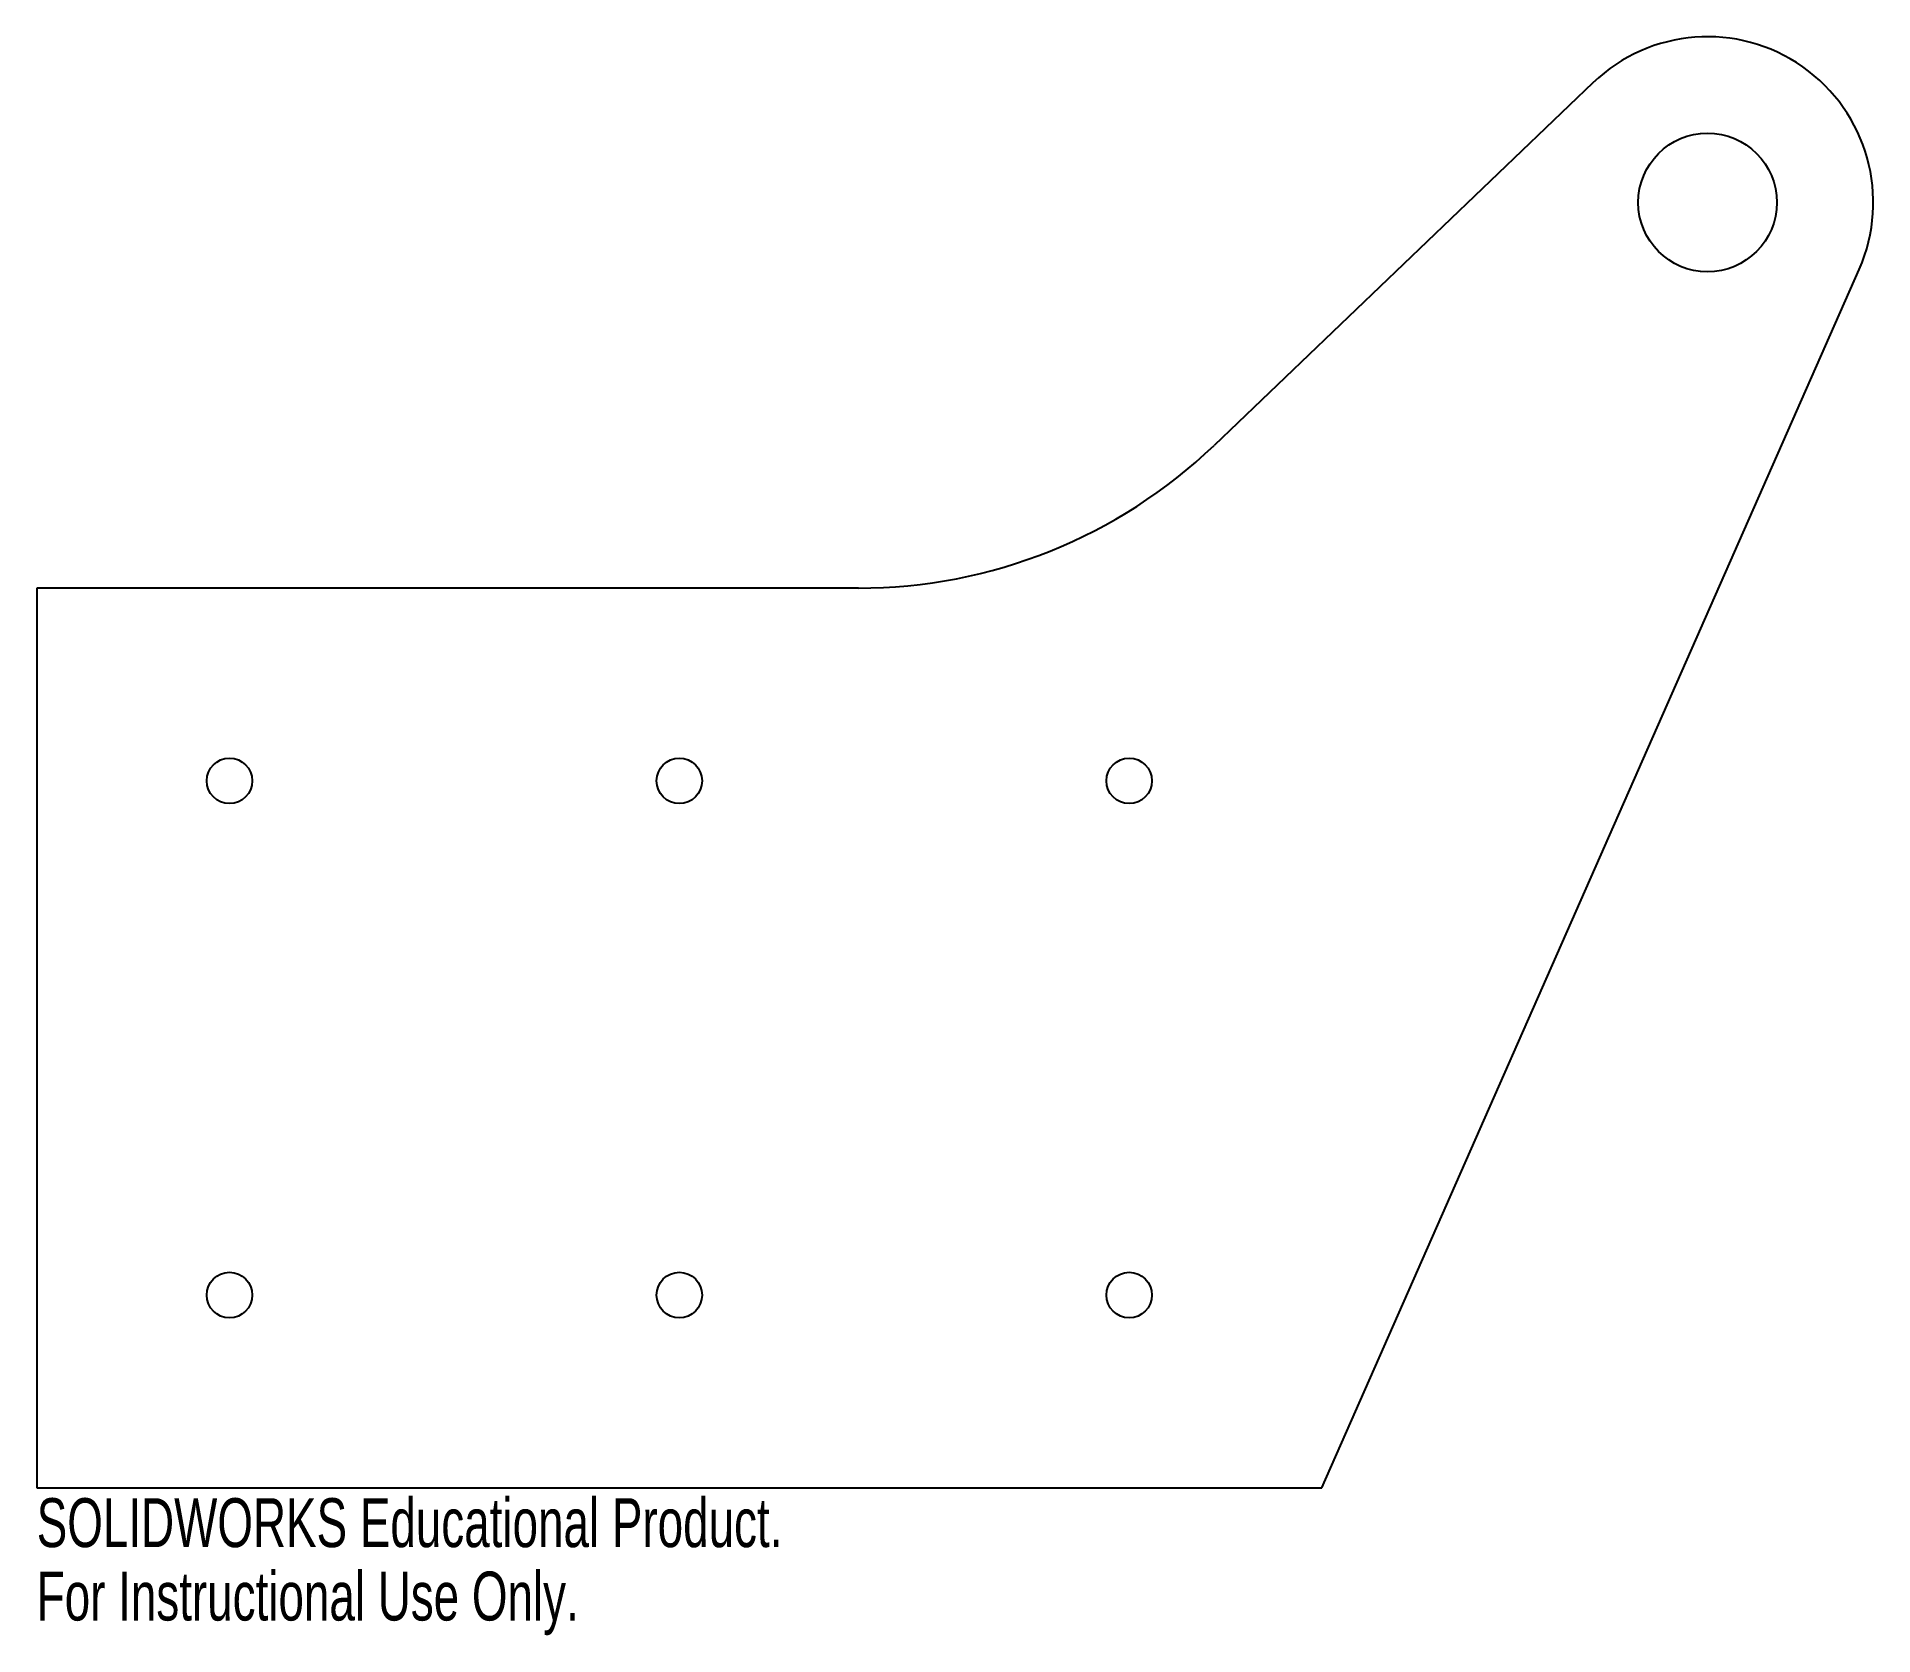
# Model space of a CAD drawing. Header units: inches. Extents: x -6.5 to 0.64, y -5.57 to 0.64.
import ezdxf

# ---------------------------------------------------------------- set-up
doc = ezdxf.new("R2010")
doc.units = ezdxf.units.IN
doc.header["$MEASUREMENT"] = 0
doc.styles.add('SLDTEXTSTYLE0', font='TXT', dxfattribs={"width": 0.7})

msp = doc.modelspace()

# ---------------------------------------------------------------- linework, layer by layer
at = {"color": 7, "linetype": 'Continuous', "lineweight": 25}
for p, q in [((-0.4457, 0.4658), (-1.92, -0.945)), ((-1.5, -5), (0.5899, -0.2601)), ((-3.3028, -1.5), (-6.5, -1.5)), ((-6.5, -1.5), (-6.5, -5)), ((-6.5, -5), (-1.5, -5))]:
    msp.add_line(p, q, dxfattribs=at)
for centre, radius in [((0, 0), 0.2697), ((-5.75, -2.25), 0.0885), ((-4, -2.25), 0.0885), ((-2.25, -2.25), 0.0885), ((-5.75, -4.25), 0.0885), ((-4, -4.25), 0.0885), ((-2.25, -4.25), 0.0885)]:
    msp.add_circle(centre, radius, dxfattribs=at)
for centre, radius, start, end in [((0, 0), 0.6447, 336.20666, 133.73888), ((-3.3028, 0.5), 2, 270, 313.73888)]:
    msp.add_arc(centre, radius, start, end, dxfattribs=at)

# ---------------------------------------------------------------- texts
at = {"color": 7, "linetype": 'Continuous', "char_height": 0.1903, "attachment_point": 1, "style": 'SLDTEXTSTYLE0'}
for s, insert in [('SOLIDWORKS Educational Product.', (-6.5, -5.0401)), ('For Instructional Use Only.', (-6.5, -5.3256))]:
    msp.add_mtext(s, dxfattribs=dict(at, insert=insert))

doc.saveas('drawing.dxf')
